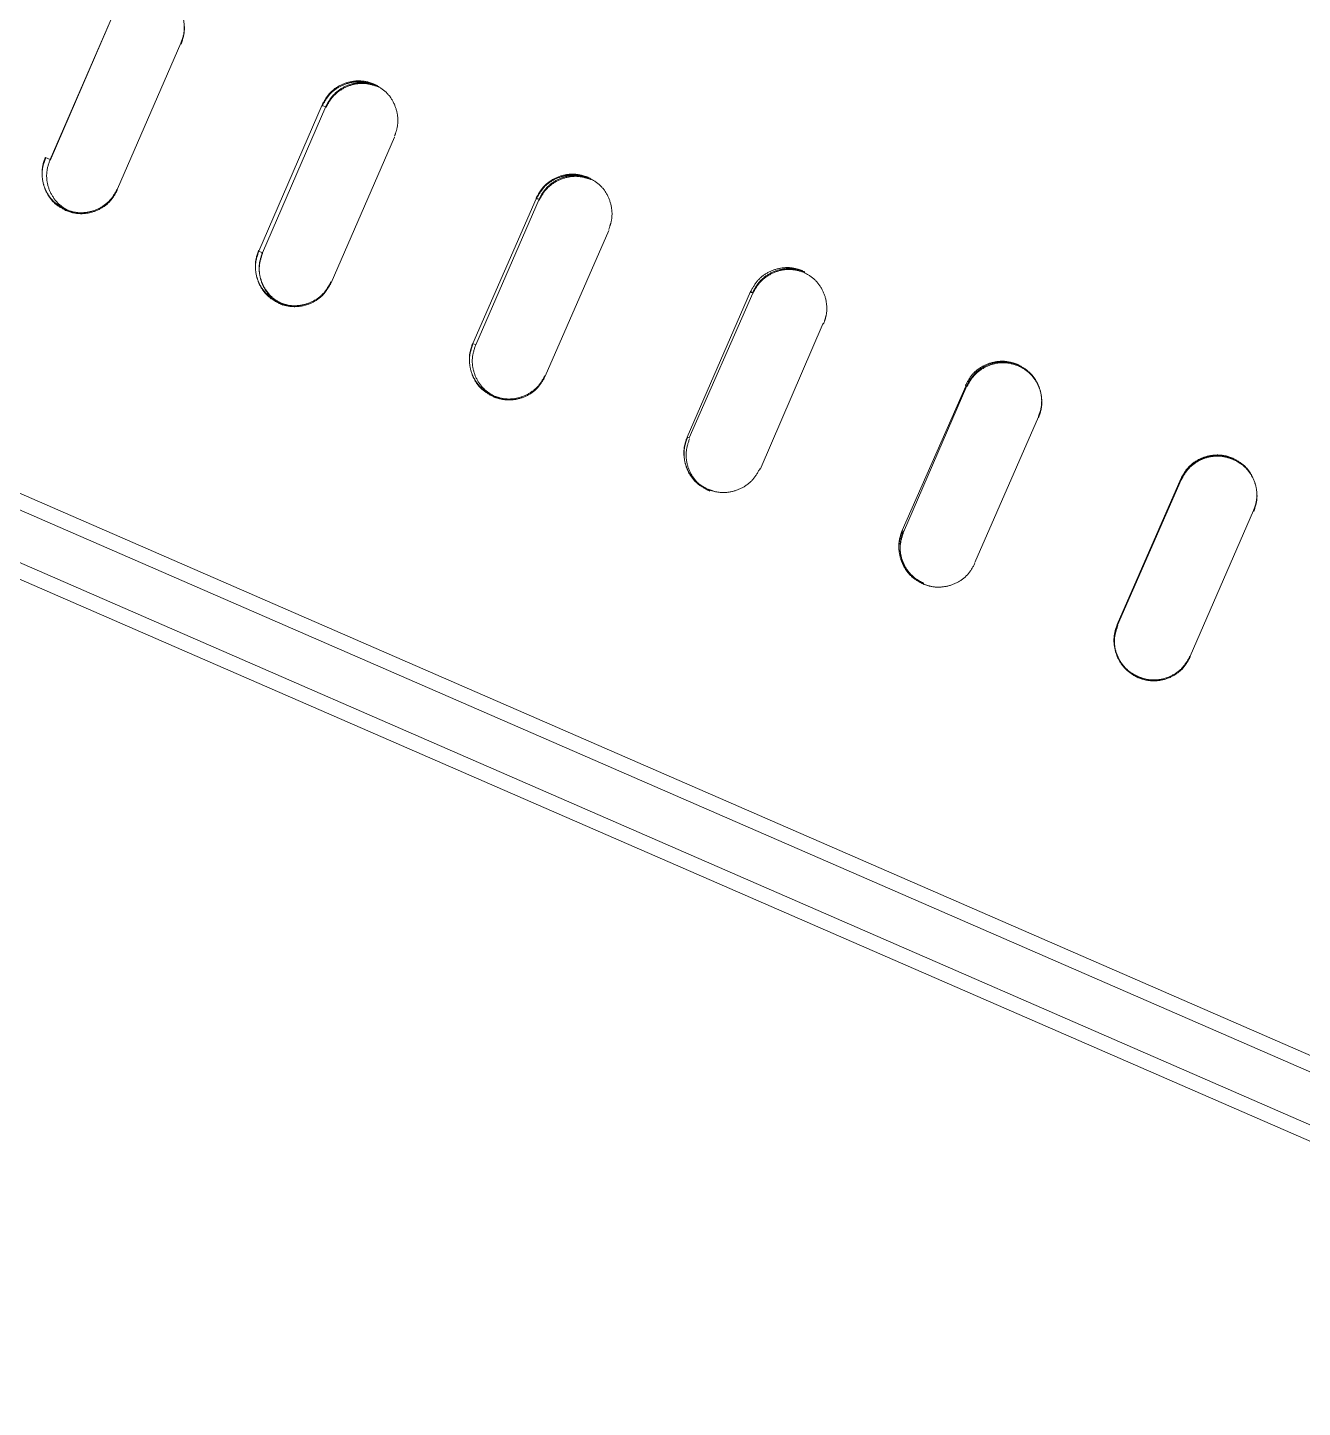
# Model space of a CAD drawing. Header units: millimetres. Extents: x -71377 to 516042, y -145869 to 441446.
# Drawn here: x 176772 to 176932.5, y 171258.5 to 171432.3 of the extents above; entities that cross this region are included whole.
import ezdxf

# ---------------------------------------------------------------- set-up
doc = ezdxf.new("R2010")
doc.units = ezdxf.units.MM
doc.header["$LTSCALE"] = 1000
doc.linetypes.add('IMPORT-DASHEDX2 _4_', pattern=[152.4, 101.6, -50.8])
for name, color, linetype, lineweight in [('05', 5, 'IMPORT-DASHEDX2 _4_', 5), ('06', 6, 'Continuous', 5), ('조경라인_dwg', 8, 'Continuous', 5)]:
    doc.layers.add(name, color=color, linetype=linetype, lineweight=lineweight)

# ---------------------------------------------------------------- blocks, each defined once
blk = doc.blocks.new('조경라인_dwg-6847807-지반층 배치도')
at = {"layer": '05'}
for p, q in [((176791.27, 171430.35), (176783.28, 171412.02)), ((176818.19, 171418.51), (176810.2, 171400.18)), ((176845.16, 171406.76), (176837.17, 171388.42)), ((176872.18, 171395.09), (176864.21, 171376.64)), ((176899.26, 171383.29), (176891.27, 171364.95)), ((176926.36, 171371.48), (176918.37, 171353.14))]:
    blk.add_line(p, q, dxfattribs=at)
at = {"layer": '05', "flags": 128}
for points in [[(176774.21, 171415.97), (176774.8, 171415.72), (176782.79, 171434.05), (176774.81, 171415.6)], [(176809.08, 171422.48), (176809.54, 171422.39), (176801.57, 171403.94), (176801.09, 171404.15), (176809.06, 171422.6)], [(176648.8, 171418.16), (177347.51, 171113.64), (177347.34, 171113.29), (177347.15, 171112.97), (177346.94, 171112.68), (177346.72, 171112.45), (177346.48, 171112.39), (177346.29, 171112.16), (177346.1, 171112.12), (177345.93, 171112.15)], [(176670.2, 171417.56), (177333.29, 171128.67), (177333.43, 171128.57), (177333.52, 171128.41), (177333.31, 171128.56), (177333.54, 171128.29), (177333.59, 171128.07), (177333.61, 171127.79), (177333.58, 171127.47)], [(177346.27, 171112.27), (177346.08, 171112.23), (177345.92, 171112.26), (176648.44, 171416.24)], [(177333.39, 171126.88), (177333.25, 171126.51), (176668.96, 171416.03)], [(176836.39, 171410.69), (176828.4, 171392.36), (176828.02, 171392.52), (176836.03, 171410.74), (176836.39, 171410.69), (176836.01, 171410.85)], [(176863.05, 171398.96), (176863.3, 171398.96), (176863.03, 171399.08), (176855.04, 171380.74), (176855.3, 171380.63), (176863.31, 171398.85)], [(176917.19, 171375.47), (176909.2, 171357.14), (176909.25, 171357.12), (176917.26, 171375.34), (176909.22, 171357.02), (176909.27, 171357)]]:
    blk.add_lwpolyline(points, dxfattribs=at)
blk.add_lwpolyline([(176890.25, 171387.21), (176890.1, 171387.28), (176890.11, 171387.17), (176882.11, 171368.95), (176882.26, 171368.88), (176882.28, 171368.76)], close=True, dxfattribs=at)
at = {"layer": '05'}
for points, knots in [([(176788.73, 171436.91), (176789.22, 171436.64), (176790.2, 171436.09), (176791.21, 171434.71), (176791.73, 171433.1), (176791.72, 171431.57), (176791.4, 171430.7), (176791.27, 171430.35)], [0, 0, 0, 0, 0.214688, 0.429383, 0.644074, 0.858772, 1, 1, 1, 1]), ([(176788.75, 171436.8), (176789.24, 171436.52), (176790.21, 171435.98), (176791.23, 171434.6), (176791.75, 171432.98), (176791.73, 171431.46), (176791.42, 171430.58), (176791.29, 171430.24)], [0, 0, 0, 0, 0.214688, 0.429383, 0.644074, 0.858772, 1, 1, 1, 1]), ([(176809.06, 171422.6), (176809.34, 171423.09), (176809.89, 171424.08), (176811.27, 171425.11), (176812.88, 171425.64), (176814.4, 171425.63), (176815.27, 171425.32), (176815.61, 171425.2)], [0, 0, 0, 0, 0.214695, 0.429385, 0.644077, 0.858774, 1, 1, 1, 1]), ([(176809.08, 171422.48), (176809.36, 171422.98), (176809.91, 171423.96), (176811.29, 171424.99), (176812.9, 171425.53), (176814.42, 171425.52), (176815.29, 171425.21), (176815.63, 171425.08)], [0, 0, 0, 0, 0.214695, 0.429385, 0.644077, 0.858774, 1, 1, 1, 1]), ([(176816.09, 171424.99), (176815.56, 171425.16), (176814.49, 171425.51), (176812.78, 171425.31), (176811.25, 171424.6), (176810.14, 171423.54), (176809.71, 171422.72), (176809.54, 171422.39)], [0, 0, 0, 0, 0.214692, 0.429381, 0.644075, 0.858772, 1, 1, 1, 1]), ([(176816.11, 171424.87), (176815.58, 171425.05), (176814.51, 171425.39), (176812.8, 171425.2), (176811.26, 171424.48), (176810.16, 171423.43), (176809.73, 171422.6), (176809.56, 171422.27)], [0, 0, 0, 0, 0.214692, 0.429381, 0.644075, 0.858772, 1, 1, 1, 1]), ([(176815.61, 171425.2), (176816.1, 171424.92), (176817.08, 171424.38), (176818.1, 171422.99), (176818.63, 171421.38), (176818.61, 171419.85), (176818.3, 171418.98), (176818.17, 171418.63)], [0, 0, 0, 0, 0.21469, 0.429383, 0.644075, 0.858772, 1, 1, 1, 1]), ([(176776.75, 171409.41), (176776.26, 171409.68), (176775.28, 171410.23), (176774.27, 171411.61), (176773.75, 171413.22), (176773.77, 171414.75), (176774.08, 171415.62), (176774.21, 171415.97)], [0, 0, 0, 0, 0.214693, 0.429386, 0.64408, 0.858772, 1, 1, 1, 1]), ([(176776.76, 171409.3), (176776.28, 171409.57), (176775.3, 171410.11), (176774.29, 171411.5), (176773.77, 171413.11), (176773.79, 171414.63), (176774.1, 171415.51), (176774.23, 171415.86)], [0, 0, 0, 0, 0.214693, 0.429386, 0.64408, 0.858772, 1, 1, 1, 1]), ([(176774.8, 171415.72), (176774.62, 171415.18), (176774.27, 171414.1), (176774.45, 171412.39), (176775.15, 171410.85), (176776.19, 171409.75), (176777.01, 171409.32), (176777.33, 171409.16)], [0, 0, 0, 0, 0.214695, 0.429387, 0.644079, 0.858774, 1, 1, 1, 1]), ([(176836.01, 171410.85), (176836.29, 171411.34), (176836.84, 171412.33), (176838.23, 171413.36), (176839.84, 171413.89), (176841.36, 171413.88), (176842.23, 171413.57), (176842.58, 171413.45)], [0, 0, 0, 0, 0.214696, 0.429385, 0.644078, 0.858773, 1, 1, 1, 1]), ([(176836.03, 171410.74), (176836.31, 171411.23), (176836.86, 171412.22), (176838.24, 171413.25), (176839.85, 171413.78), (176841.37, 171413.77), (176842.25, 171413.46), (176842.59, 171413.33)], [0, 0, 0, 0, 0.214696, 0.429385, 0.644078, 0.858773, 1, 1, 1, 1]), ([(176842.95, 171413.28), (176842.41, 171413.46), (176841.34, 171413.8), (176839.63, 171413.61), (176838.09, 171412.9), (176836.98, 171411.85), (176836.56, 171411.02), (176836.39, 171410.69)], [0, 0, 0, 0, 0.214689, 0.429381, 0.644074, 0.858772, 1, 1, 1, 1]), ([(176842.96, 171413.17), (176842.43, 171413.34), (176841.36, 171413.69), (176839.65, 171413.49), (176838.11, 171412.78), (176837, 171411.73), (176836.57, 171410.9), (176836.4, 171410.58)], [0, 0, 0, 0, 0.214689, 0.429381, 0.644074, 0.858772, 1, 1, 1, 1]), ([(176783.28, 171412.02), (176783.01, 171411.52), (176782.46, 171410.54), (176781.08, 171409.5), (176779.47, 171408.97), (176777.96, 171408.98), (176777.09, 171409.29), (176776.75, 171409.41)], [0, 0, 0, 0, 0.214696, 0.429387, 0.644078, 0.858774, 1, 1, 1, 1]), ([(176783.3, 171411.9), (176783.03, 171411.41), (176782.48, 171410.42), (176781.09, 171409.39), (176779.49, 171408.85), (176777.98, 171408.86), (176777.11, 171409.17), (176776.76, 171409.3)], [0, 0, 0, 0, 0.214696, 0.429387, 0.644078, 0.858774, 1, 1, 1, 1]), ([(176842.58, 171413.45), (176843.07, 171413.17), (176844.05, 171412.62), (176845.07, 171411.24), (176845.6, 171409.62), (176845.59, 171408.1), (176845.27, 171407.22), (176845.15, 171406.87)], [0, 0, 0, 0, 0.214691, 0.429384, 0.644074, 0.858772, 1, 1, 1, 1]), ([(176803.63, 171397.7), (176803.14, 171397.97), (176802.16, 171398.52), (176801.14, 171399.9), (176800.62, 171401.51), (176800.63, 171403.04), (176800.95, 171403.92), (176801.07, 171404.26)], [0, 0, 0, 0, 0.214694, 0.429388, 0.644079, 0.858772, 1, 1, 1, 1]), ([(176803.64, 171397.58), (176803.16, 171397.85), (176802.18, 171398.4), (176801.16, 171399.79), (176800.63, 171401.4), (176800.65, 171402.92), (176800.97, 171403.8), (176801.09, 171404.15)], [0, 0, 0, 0, 0.214694, 0.429388, 0.644079, 0.858772, 1, 1, 1, 1]), ([(176801.55, 171404.05), (176801.38, 171403.52), (176801.03, 171402.44), (176801.22, 171400.73), (176801.92, 171399.19), (176802.96, 171398.08), (176803.78, 171397.66), (176804.11, 171397.49)], [0, 0, 0, 0, 0.214695, 0.429388, 0.644079, 0.858773, 1, 1, 1, 1]), ([(176801.57, 171403.94), (176801.4, 171403.4), (176801.05, 171402.33), (176801.23, 171400.61), (176801.94, 171399.07), (176802.98, 171397.97), (176803.8, 171397.54), (176804.12, 171397.37)], [0, 0, 0, 0, 0.214695, 0.429388, 0.644079, 0.858773, 1, 1, 1, 1]), ([(176863.03, 171399.08), (176863.31, 171399.57), (176863.86, 171400.56), (176865.24, 171401.59), (176866.86, 171402.12), (176868.38, 171402.11), (176869.26, 171401.79), (176869.6, 171401.67)], [0, 0, 0, 0, 0.214695, 0.429385, 0.644077, 0.858771, 1, 1, 1, 1]), ([(176869.87, 171401.55), (176869.33, 171401.73), (176868.26, 171402.07), (176866.54, 171401.88), (176865, 171401.17), (176863.89, 171400.12), (176863.46, 171399.29), (176863.3, 171398.96)], [0, 0, 0, 0, 0.214693, 0.429384, 0.644076, 0.858772, 1, 1, 1, 1]), ([(176869.88, 171401.44), (176869.35, 171401.61), (176868.27, 171401.96), (176866.56, 171401.76), (176865.02, 171401.05), (176863.91, 171400), (176863.48, 171399.18), (176863.31, 171398.85)], [0, 0, 0, 0, 0.214693, 0.429384, 0.644076, 0.858772, 1, 1, 1, 1]), ([(176869.62, 171401.55), (176870.11, 171401.28), (176871.1, 171400.73), (176872.12, 171399.34), (176872.65, 171397.73), (176872.64, 171396.2), (176872.32, 171395.32), (176872.2, 171394.97)], [0, 0, 0, 0, 0.214689, 0.42938, 0.644073, 0.858772, 1, 1, 1, 1]), ([(176810.18, 171400.29), (176809.9, 171399.8), (176809.35, 171398.81), (176807.97, 171397.78), (176806.36, 171397.25), (176804.84, 171397.26), (176803.97, 171397.57), (176803.63, 171397.7)], [0, 0, 0, 0, 0.214696, 0.429386, 0.64408, 0.858774, 1, 1, 1, 1]), ([(176810.2, 171400.18), (176809.92, 171399.69), (176809.37, 171398.7), (176807.99, 171397.67), (176806.38, 171397.14), (176804.86, 171397.14), (176803.99, 171397.46), (176803.64, 171397.58)], [0, 0, 0, 0, 0.214696, 0.429386, 0.64408, 0.858774, 1, 1, 1, 1]), ([(176830.59, 171385.94), (176830.1, 171386.22), (176829.12, 171386.77), (176828.09, 171388.15), (176827.57, 171389.77), (176827.58, 171391.29), (176827.9, 171392.17), (176828.02, 171392.52)], [0, 0, 0, 0, 0.214695, 0.429387, 0.644081, 0.858772, 1, 1, 1, 1]), ([(176830.61, 171385.83), (176830.12, 171386.1), (176829.13, 171386.65), (176828.11, 171388.04), (176827.59, 171389.65), (176827.6, 171391.18), (176827.92, 171392.05), (176828.04, 171392.4)], [0, 0, 0, 0, 0.214695, 0.429387, 0.644081, 0.858772, 1, 1, 1, 1]), ([(176828.4, 171392.36), (176828.22, 171391.82), (176827.87, 171390.74), (176828.06, 171389.03), (176828.77, 171387.49), (176829.81, 171386.38), (176830.64, 171385.95), (176830.96, 171385.78)], [0, 0, 0, 0, 0.214695, 0.429387, 0.644081, 0.858776, 1, 1, 1, 1]), ([(176890.1, 171387.28), (176890.37, 171387.77), (176890.92, 171388.76), (176892.31, 171389.79), (176893.93, 171390.32), (176895.45, 171390.31), (176896.33, 171389.99), (176896.68, 171389.87)], [0, 0, 0, 0, 0.214695, 0.429387, 0.64408, 0.858772, 1, 1, 1, 1]), ([(176896.83, 171389.8), (176896.29, 171389.97), (176895.22, 171390.32), (176893.5, 171390.13), (176891.96, 171389.42), (176890.85, 171388.37), (176890.42, 171387.54), (176890.25, 171387.21)], [0, 0, 0, 0, 0.21469, 0.429384, 0.644075, 0.858772, 1, 1, 1, 1]), ([(176896.85, 171389.69), (176896.31, 171389.86), (176895.24, 171390.21), (176893.52, 171390.02), (176891.98, 171389.3), (176890.87, 171388.25), (176890.44, 171387.43), (176890.27, 171387.1)], [0, 0, 0, 0, 0.21469, 0.429384, 0.644075, 0.858772, 1, 1, 1, 1]), ([(176896.68, 171389.87), (176897.17, 171389.59), (176898.15, 171389.04), (176899.18, 171387.65), (176899.71, 171386.04), (176899.7, 171384.51), (176899.38, 171383.64), (176899.26, 171383.29)], [0, 0, 0, 0, 0.214693, 0.429384, 0.644075, 0.858772, 1, 1, 1, 1]), ([(176896.69, 171389.75), (176897.18, 171389.48), (176898.17, 171388.93), (176899.2, 171387.54), (176899.73, 171385.93), (176899.72, 171384.4), (176899.4, 171383.52), (176899.28, 171383.17)], [0, 0, 0, 0, 0.214693, 0.429384, 0.644075, 0.858772, 1, 1, 1, 1]), ([(176837.15, 171388.54), (176836.88, 171388.04), (176836.33, 171387.06), (176834.94, 171386.03), (176833.33, 171385.5), (176831.81, 171385.51), (176830.94, 171385.82), (176830.59, 171385.94)], [0, 0, 0, 0, 0.214695, 0.429387, 0.64408, 0.858773, 1, 1, 1, 1]), ([(176837.17, 171388.42), (176836.9, 171387.93), (176836.35, 171386.94), (176834.96, 171385.91), (176833.35, 171385.38), (176831.83, 171385.39), (176830.95, 171385.71), (176830.61, 171385.83)], [0, 0, 0, 0, 0.214695, 0.429387, 0.64408, 0.858773, 1, 1, 1, 1]), ([(176857.62, 171374.17), (176857.13, 171374.44), (176856.14, 171374.99), (176855.11, 171376.38), (176854.59, 171377.99), (176854.6, 171379.52), (176854.92, 171380.39), (176855.04, 171380.74)], [0, 0, 0, 0, 0.214695, 0.429387, 0.64408, 0.858772, 1, 1, 1, 1]), ([(176857.63, 171374.05), (176857.14, 171374.33), (176856.16, 171374.88), (176855.13, 171376.26), (176854.6, 171377.88), (176854.62, 171379.4), (176854.93, 171380.28), (176855.06, 171380.63)], [0, 0, 0, 0, 0.214695, 0.429387, 0.64408, 0.858772, 1, 1, 1, 1]), ([(176855.32, 171380.51), (176855.15, 171379.98), (176854.8, 171378.9), (176854.99, 171377.18), (176855.7, 171375.64), (176856.74, 171374.53), (176857.57, 171374.11), (176857.9, 171373.94)], [0, 0, 0, 0, 0.214695, 0.429387, 0.644077, 0.858771, 1, 1, 1, 1]), ([(176917.19, 171375.47), (176917.47, 171375.97), (176918.02, 171376.95), (176919.41, 171377.98), (176921.02, 171378.51), (176922.55, 171378.5), (176923.43, 171378.18), (176923.77, 171378.06)], [0, 0, 0, 0, 0.214696, 0.429388, 0.64408, 0.858773, 1, 1, 1, 1]), ([(176917.21, 171375.36), (176917.49, 171375.85), (176918.04, 171376.84), (176919.42, 171377.87), (176921.04, 171378.4), (176922.57, 171378.38), (176923.44, 171378.07), (176923.79, 171377.94)], [0, 0, 0, 0, 0.214696, 0.429388, 0.64408, 0.858773, 1, 1, 1, 1]), ([(176923.82, 171378.04), (176923.28, 171378.21), (176922.21, 171378.56), (176920.49, 171378.37), (176918.95, 171377.66), (176917.84, 171376.61), (176917.41, 171375.78), (176917.24, 171375.45)], [0, 0, 0, 0, 0.21469, 0.429383, 0.644075, 0.858772, 1, 1, 1, 1]), ([(176923.84, 171377.92), (176923.3, 171378.1), (176922.23, 171378.44), (176920.51, 171378.25), (176918.96, 171377.54), (176917.85, 171376.49), (176917.43, 171375.66), (176917.26, 171375.34)], [0, 0, 0, 0, 0.21469, 0.429383, 0.644075, 0.858772, 1, 1, 1, 1]), ([(176923.77, 171378.06), (176924.27, 171377.78), (176925.25, 171377.23), (176926.28, 171375.84), (176926.81, 171374.23), (176926.8, 171372.7), (176926.48, 171371.82), (176926.36, 171371.48)], [0, 0, 0, 0, 0.214691, 0.429382, 0.644075, 0.858772, 1, 1, 1, 1]), ([(176923.79, 171377.94), (176924.28, 171377.67), (176925.27, 171377.12), (176926.3, 171375.73), (176926.83, 171374.11), (176926.82, 171372.59), (176926.5, 171371.71), (176926.38, 171371.36)], [0, 0, 0, 0, 0.214691, 0.429382, 0.644075, 0.858772, 1, 1, 1, 1]), ([(176864.19, 171376.76), (176863.91, 171376.26), (176863.36, 171375.28), (176861.98, 171374.25), (176860.36, 171373.72), (176858.84, 171373.73), (176857.96, 171374.04), (176857.62, 171374.17)], [0, 0, 0, 0, 0.214696, 0.429386, 0.644081, 0.858775, 1, 1, 1, 1]), ([(176884.69, 171362.37), (176884.2, 171362.64), (176883.21, 171363.19), (176882.18, 171364.58), (176881.65, 171366.2), (176881.67, 171367.72), (176881.98, 171368.6), (176882.11, 171368.95)], [0, 0, 0, 0, 0.214693, 0.429385, 0.64408, 0.858771, 1, 1, 1, 1]), ([(176884.71, 171362.25), (176884.21, 171362.53), (176883.23, 171363.08), (176882.2, 171364.47), (176881.67, 171366.08), (176881.68, 171367.61), (176882, 171368.48), (176882.12, 171368.83)], [0, 0, 0, 0, 0.214693, 0.429385, 0.64408, 0.858771, 1, 1, 1, 1]), ([(176882.26, 171368.88), (176882.09, 171368.34), (176881.74, 171367.27), (176881.93, 171365.55), (176882.64, 171364.01), (176883.69, 171362.9), (176884.52, 171362.47), (176884.84, 171362.3)], [0, 0, 0, 0, 0.214695, 0.429387, 0.644077, 0.858773, 1, 1, 1, 1]), ([(176882.28, 171368.76), (176882.11, 171368.23), (176881.76, 171367.15), (176881.95, 171365.43), (176882.66, 171363.89), (176883.71, 171362.78), (176884.53, 171362.35), (176884.86, 171362.18)], [0, 0, 0, 0, 0.214695, 0.429387, 0.644077, 0.858773, 1, 1, 1, 1]), ([(176891.28, 171364.84), (176891.01, 171364.35), (176890.46, 171363.36), (176889.07, 171362.33), (176887.46, 171361.8), (176885.93, 171361.81), (176885.05, 171362.13), (176884.71, 171362.25)], [0, 0, 0, 0, 0.214695, 0.429387, 0.644076, 0.858774, 1, 1, 1, 1]), ([(176911.79, 171350.56), (176911.29, 171350.83), (176910.31, 171351.38), (176909.28, 171352.77), (176908.75, 171354.39), (176908.76, 171355.91), (176909.08, 171356.79), (176909.2, 171357.14)], [0, 0, 0, 0, 0.214693, 0.429387, 0.644079, 0.858771, 1, 1, 1, 1]), ([(176911.8, 171350.44), (176911.31, 171350.72), (176910.33, 171351.27), (176909.3, 171352.66), (176908.77, 171354.27), (176908.78, 171355.8), (176909.09, 171356.68), (176909.22, 171357.02)], [0, 0, 0, 0, 0.214693, 0.429387, 0.644079, 0.858771, 1, 1, 1, 1]), ([(176909.25, 171357.12), (176909.08, 171356.58), (176908.73, 171355.5), (176908.92, 171353.79), (176909.63, 171352.24), (176910.68, 171351.13), (176911.51, 171350.71), (176911.84, 171350.54)], [0, 0, 0, 0, 0.214695, 0.429386, 0.644077, 0.858773, 1, 1, 1, 1]), ([(176909.27, 171357), (176909.09, 171356.46), (176908.74, 171355.39), (176908.94, 171353.67), (176909.65, 171352.13), (176910.7, 171351.02), (176911.52, 171350.59), (176911.85, 171350.42)], [0, 0, 0, 0, 0.214695, 0.429386, 0.644077, 0.858773, 1, 1, 1, 1]), ([(176918.37, 171353.14), (176918.09, 171352.65), (176917.54, 171351.66), (176916.15, 171350.63), (176914.54, 171350.1), (176913.01, 171350.12), (176912.14, 171350.43), (176911.79, 171350.56)], [0, 0, 0, 0, 0.214695, 0.429386, 0.644078, 0.858775, 1, 1, 1, 1]), ([(176918.39, 171353.03), (176918.11, 171352.53), (176917.56, 171351.55), (176916.17, 171350.52), (176914.56, 171349.99), (176913.03, 171350), (176912.15, 171350.32), (176911.8, 171350.44)], [0, 0, 0, 0, 0.214695, 0.429386, 0.644078, 0.858775, 1, 1, 1, 1])]:
    blk.add_open_spline(points, degree=3, knots=knots, dxfattribs=at)
at = {"layer": '06'}
blk.add_arc((172981.49, 174827.57), 6800, 313.956972, 64.158974, dxfattribs=at)

msp = doc.modelspace()

# ---------------------------------------------------------------- block references
at = {"layer": '조경라인_dwg', "rotation": 8.537736462515947e-07}
msp.add_blockref('조경라인_dwg-6847807-지반층 배치도', (0, 0), dxfattribs=at)

doc.saveas('drawing.dxf')
